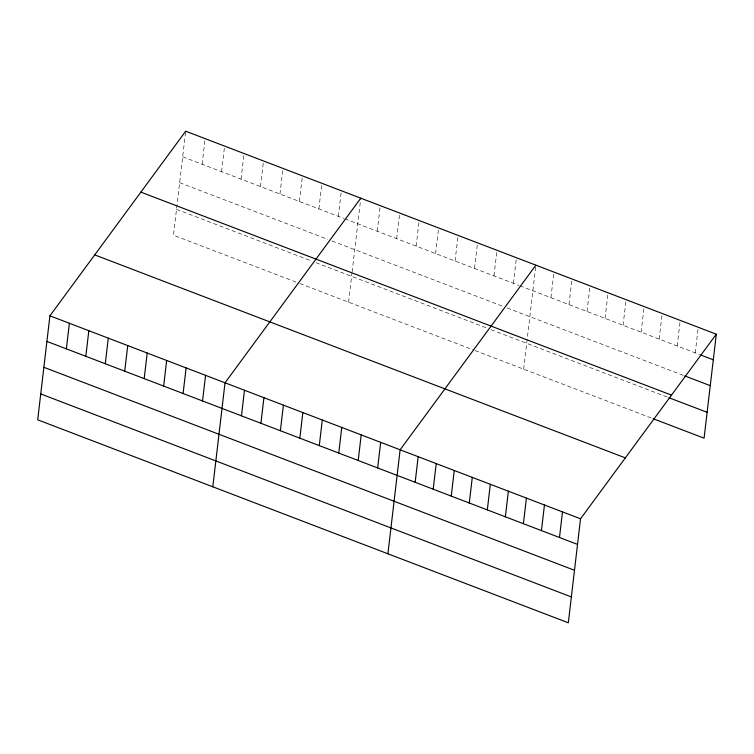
<?xml version="1.0" encoding="UTF-8"?>
<svg xmlns="http://www.w3.org/2000/svg" width="754" height="754" viewBox="0 0 754 754"><rect width="100%" height="100%" fill="white"/><g stroke="black" fill="none" stroke-linecap="round" stroke-linejoin="round"><path stroke-width="0.57" stroke-dasharray="3.77 2.83" d="M185.55 132.365L173.467 235.201L298.848 283.165M202.129 164.249L205.135 138.642M221.591 171.686L224.598 146.088M241.044 179.132L244.051 153.524M260.498 186.577L263.504 160.97M279.951 194.014L282.967 168.415M299.413 201.459L302.42 175.861M318.867 208.905L321.873 183.297M338.32 216.351L341.326 190.743M348.565 302.184L351.995 272.986M352.127 271.874L360.789 198.189M377.236 231.233L380.242 205.625M396.689 238.679L399.695 213.071M416.142 246.115L419.158 220.517M435.605 253.561L438.611 227.962M455.058 261.007L458.064 235.399M474.511 268.452L477.518 242.845M493.974 275.889L496.98 250.29M513.427 283.334L516.433 257.727M523.672 369.177L535.887 265.172M550.92 297.679L553.936 272.071M568.968 304.578L571.975 278.98M587.008 311.487L590.014 285.879M605.047 318.386L608.054 292.778M623.087 325.285L626.093 299.687M641.126 332.184L644.133 306.586M659.166 339.093L662.182 313.485M677.215 345.992L680.221 320.384M695.254 352.891L698.261 327.293M182.675 156.804L343.73 218.415M344.804 218.83L518.827 285.398M519.911 285.813L699.495 354.521M179.631 182.675L327.717 239.32M332.043 240.978L502.824 306.312M507.14 307.962L683.718 375.52M176.502 209.329L311.619 261.016M315.935 262.665L487.8 328.414M491.043 329.658L667.856 397.301M299.932 283.579L473.955 350.148M475.029 350.563L652.078 418.3"/><path stroke-width="1.13" d="M49.915 315.813L37.7 419.808L568.318 622.804L580.533 518.799L716.3 334.192L185.682 131.196L49.915 315.813L580.533 518.799M66.361 348.857L69.377 323.249M85.824 356.303L88.831 330.695M105.277 363.739L108.284 338.141M124.73 371.185L127.737 345.586M144.193 378.631L147.2 353.023M163.646 386.067L166.653 360.469M183.099 393.513L186.106 367.914M202.553 400.958L205.569 375.351M212.807 486.792L225.022 382.796L360.789 198.189M241.468 415.84L244.475 390.242M260.922 423.286L263.928 397.688M280.384 430.732L283.391 405.124M299.838 438.168L302.844 412.57M319.291 445.614L322.297 420.016M338.753 453.06L341.76 427.452M358.207 460.506L361.213 434.898M377.66 467.942L380.666 442.344M387.905 553.785L400.129 449.789L535.887 265.172M415.162 482.287L418.168 456.688M433.201 489.195L436.208 463.587M451.241 496.094L454.247 470.487M469.28 502.993L472.287 477.395M487.32 509.892L490.326 484.294M505.359 516.801L508.375 491.193M523.408 523.7L526.415 498.102M541.447 530.599L544.454 505.001M559.487 537.508L562.493 511.9M716.3 334.192L704.085 438.187L653.143 418.706M700.56 354.927L713.293 359.799M684.783 375.926L710.249 385.662M140.875 192.119L671.494 395.115M668.921 397.707L707.12 412.315M94.721 254.89L625.339 457.885M46.908 341.411L577.526 544.407M43.873 367.283L574.491 570.278M40.735 393.937L571.353 596.932"/></g></svg>
